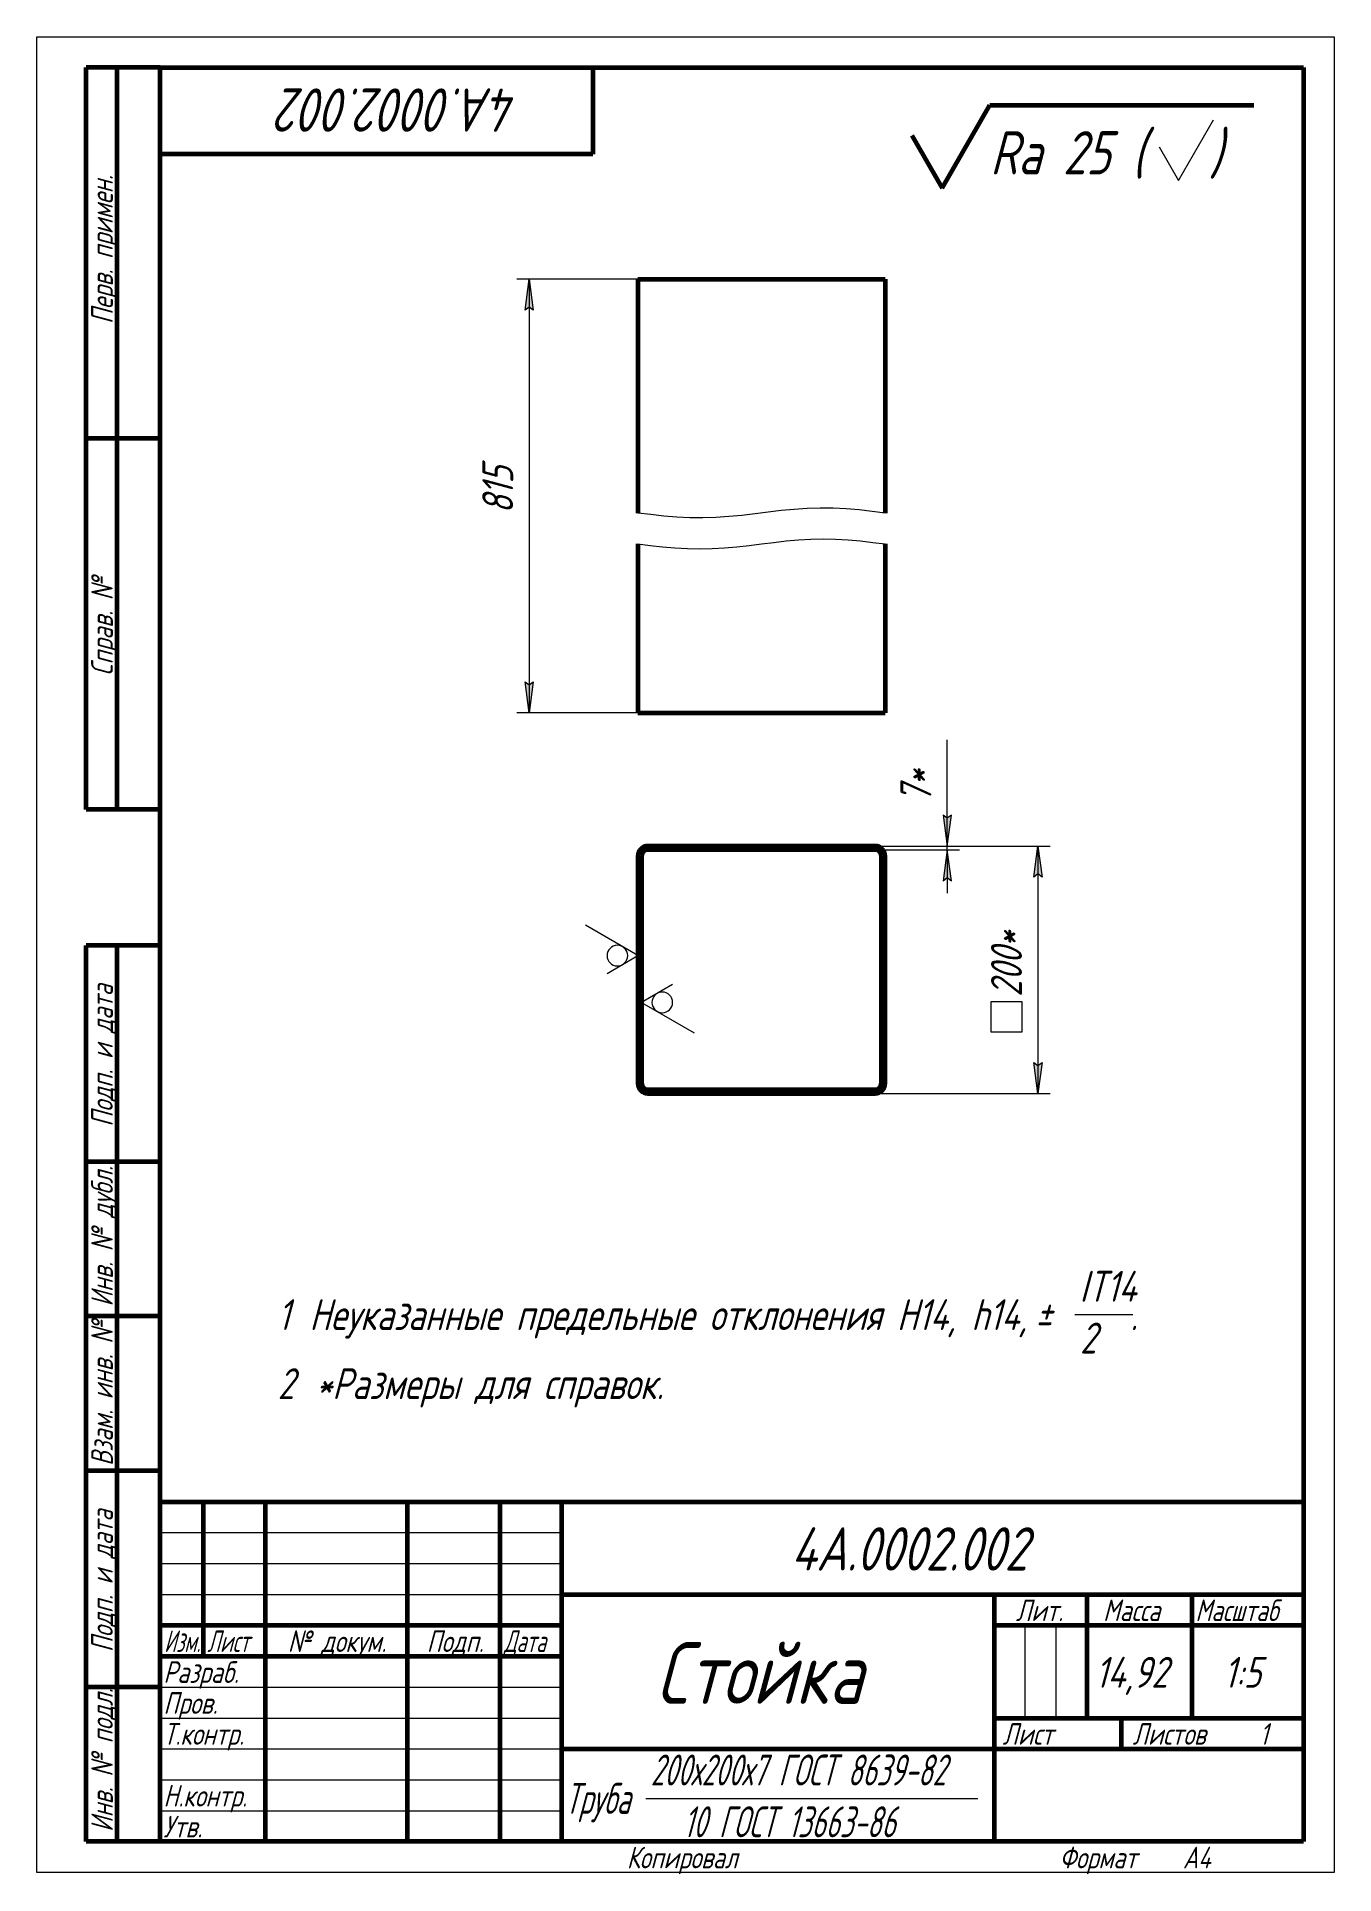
# Model space of a CAD drawing. Header units: millimetres. Extents: x 0 to 210, y 0 to 297.
import ezdxf

# ---------------------------------------------------------------- set-up
doc = ezdxf.new("R2010")
doc.units = ezdxf.units.MM
for name, pattern in [('K5LT_BASIC', [0]), ('K5LT_THIN', [0]), ('K5LT_THIN_INCLUDED_TO_HATCHING', [0])]:
    doc.linetypes.add(name, pattern=pattern)
doc.layers.add('Системный слой', color=7, linetype='Continuous')
doc.layers.add('Системный слой (1)', color=7, linetype='Continuous', true_color=0x6c6c6c)
doc.styles.add('KDIMTEXTSTYLE', font='GOST_AU.SHX', dxfattribs={"width": 0.96, "oblique": 15, "height": 5})
doc.styles.add('KTEXTSTYLE', font='GOST_AU.SHX', dxfattribs={"width": 0.96, "height": 5})
doc.dimstyles.new('KDIMSTYLE (0.20)', dxfattribs={"dimtxt": 5, "dimasz": 1, "dimexe": 2, "dimexo": 0, "dimgap": 1, "dimtad": 1, "dimlfac": 5, "dimtxsty": 'KDIMTEXTSTYLE', "dimsah": 1, "dimcen": 0, "dimdle": 1, "dimadec": 0, "dimazin": 0, "dimtfac": 0.667, "dimtmove": 0, "dimatfit": 3, "dimfxl": 1, "dimtvp": 1, "dimtolj": 1, "dimtzin": 0, "dimarcsym": 0})

# ---------------------------------------------------------------- blocks, each defined once
blk = doc.blocks.new('U0')
at = {"layer": 'Системный слой (1)', "color": 150, "linetype": 'K5LT_BASIC', "lineweight": 60, "true_color": 0x0080ff}
for p, q in [((97.3, 257.77), (97.3, 219.95)), ((97.3, 214.95), (97.3, 187.64))]:
    blk.add_line(p, q, dxfattribs=at)
blk = doc.blocks.new('U1')
at = {"layer": 'Системный слой (1)', "color": 150, "linetype": 'K5LT_BASIC', "lineweight": 60, "true_color": 0x0080ff}
for p, q in [((137.3, 257.77), (137.3, 219.95)), ((137.3, 214.95), (137.3, 187.64))]:
    blk.add_line(p, q, dxfattribs=at)
blk = doc.blocks.new('D0')
at = {"layer": 'Системный слой (1)'}
for points in [[(80.36, 252.77), (79.7, 257.77), (79.04, 252.77), (79.7, 253.27)], [(79.7, 192.14), (79.04, 192.64), (79.7, 187.64), (80.36, 192.64)]]:
    blk.add_hatch(color=7, dxfattribs=at).paths.add_polyline_path(points)
at = {"layer": 'Системный слой (1)', "color": 7, "linetype": 'K5LT_THIN', "lineweight": 18}
for p, q in [((97.3, 257.77), (77.7, 257.77)), ((79.04, 252.77), (79.7, 257.77)), ((79.7, 257.77), (80.36, 252.77)), ((79.7, 253.27), (79.04, 252.77)), ((80.36, 252.77), (79.7, 253.27)), ((79.7, 187.64), (79.04, 192.64)), ((79.04, 192.64), (79.7, 192.14)), ((79.7, 192.14), (80.36, 192.64)), ((80.36, 192.64), (79.7, 187.64)), ((97.3, 187.64), (77.7, 187.64))]:
    blk.add_line(p, q, dxfattribs=at)
blk.add_wipeout([(78.7, 219.83), (71.32, 219.83), (71.32, 229.32), (78.7, 229.32)]).dxf.layer = 'Системный слой (1)'
blk.add_line((79.7, 257.77), (79.7, 187.64), dxfattribs=at)
at = {"layer": 'Системный слой (1)', "color": 7, "insert": (72.11, 219.83), "char_height": 5, "attachment_point": 1, "rotation": 90, "style": 'KTEXTSTYLE'}
blk.add_mtext('\\H5.0;\\W1.000;\\Q15;\\Q15;\\W0.965;815', dxfattribs=at)
blk = doc.blocks.new('KDIMARROW_01')
at = {"layer": 'Системный слой'}
blk.add_hatch(color=0, dxfattribs=at).paths.add_polyline_path([(-5, -0.66), (0, 0), (-5, 0.66), (-4.5, 0)])
at = {"layer": 'Системный слой', "color": 0, "linetype": 'K5LT_THIN', "lineweight": 18}
for p, q in [((-4.5, 0), (-5, 0.66)), ((-5, 0.66), (0, 0)), ((0, 0), (-5, -0.66)), ((-5, -0.66), (-4.5, 0)), ((0, 0), (-1, 0))]:
    blk.add_line(p, q, dxfattribs=at)
blk = doc.blocks.new('U2')
at = {"layer": 'Системный слой (1)', "color": 7, "linetype": 'K5LT_THIN_INCLUDED_TO_HATCHING', "lineweight": 18}
for p, q in [((97.3, 214.95), (99.3, 214.71)), ((99.3, 214.71), (101.3, 214.48)), ((101.3, 214.48), (103.3, 214.31)), ((103.3, 214.31), (105.3, 214.19)), ((105.3, 214.19), (107.3, 214.15)), ((107.3, 214.15), (109.3, 214.19)), ((109.3, 214.19), (111.3, 214.31)), ((111.3, 214.31), (113.3, 214.48)), ((113.3, 214.48), (115.3, 214.71)), ((115.3, 214.71), (117.3, 214.95)), ((117.3, 214.95), (119.3, 215.2)), ((119.3, 215.2), (121.3, 215.43)), ((121.3, 215.43), (123.3, 215.6)), ((123.3, 215.6), (125.3, 215.72)), ((125.3, 215.72), (127.3, 215.75)), ((127.3, 215.75), (129.3, 215.72)), ((129.3, 215.72), (131.3, 215.6)), ((131.3, 215.6), (133.3, 215.43)), ((133.3, 215.43), (135.3, 215.2)), ((135.3, 215.2), (137.3, 214.95))]:
    blk.add_line(p, q, dxfattribs=at)
blk = doc.blocks.new('U3')
at = {"layer": 'Системный слой (1)', "color": 7, "linetype": 'K5LT_THIN_INCLUDED_TO_HATCHING', "lineweight": 18}
for p, q in [((118.36, 220.09), (116.25, 219.82)), ((120.46, 220.34), (118.36, 220.09)), ((122.57, 220.54), (120.46, 220.34)), ((124.67, 220.69), (122.57, 220.54)), ((126.78, 220.75), (124.67, 220.69)), ((128.88, 220.73), (126.78, 220.75)), ((130.99, 220.62), (128.88, 220.73)), ((133.09, 220.45), (130.99, 220.62)), ((135.2, 220.21), (133.09, 220.45)), ((137.3, 219.95), (135.2, 220.21)), ((99.41, 219.7), (97.3, 219.95)), ((101.51, 219.46), (99.41, 219.7)), ((103.62, 219.29), (101.51, 219.46)), ((105.72, 219.18), (103.62, 219.29)), ((107.83, 219.16), (105.72, 219.18)), ((109.93, 219.22), (107.83, 219.16)), ((112.04, 219.37), (109.93, 219.22)), ((114.14, 219.57), (112.04, 219.37)), ((116.25, 219.82), (114.14, 219.57))]:
    blk.add_line(p, q, dxfattribs=at)
blk = doc.blocks.new('D1')
at = {"layer": 'Системный слой (1)'}
for points in [[(162.7, 161.06), (162.04, 166.06), (161.38, 161.06), (162.04, 161.56)], [(162.7, 131.06), (162.04, 130.56), (161.38, 131.06), (162.04, 126.06)]]:
    blk.add_hatch(color=7, dxfattribs=at).paths.add_polyline_path(points)
at = {"layer": 'Системный слой (1)', "color": 7, "linetype": 'K5LT_THIN', "lineweight": 18}
for p, q in [((135.7, 166.06), (164.04, 166.06)), ((161.38, 161.06), (162.04, 166.06)), ((162.04, 166.06), (162.7, 161.06)), ((162.04, 161.56), (161.38, 161.06)), ((162.7, 161.06), (162.04, 161.56)), ((162.04, 126.06), (161.38, 131.06)), ((161.38, 131.06), (162.04, 130.56)), ((162.04, 130.56), (162.7, 131.06)), ((162.7, 131.06), (162.04, 126.06)), ((135.7, 126.06), (164.04, 126.06))]:
    blk.add_line(p, q, dxfattribs=at)
blk.add_wipeout([(161.04, 135.94), (153.66, 135.94), (153.66, 155.37), (161.04, 155.37)]).dxf.layer = 'Системный слой (1)'
for p, q in [((162.04, 166.06), (162.04, 126.06)), ((154.45, 135.94), (154.45, 140.94)), ((154.45, 140.94), (159.45, 140.94)), ((159.45, 140.94), (159.45, 135.94)), ((159.45, 135.94), (154.45, 135.94))]:
    blk.add_line(p, q, dxfattribs=at)
at = {"layer": 'Системный слой (1)', "color": 7, "insert": (154.45, 141.66), "char_height": 5, "attachment_point": 1, "rotation": 90, "style": 'KTEXTSTYLE'}
blk.add_mtext('\\H5.0;\\W1.000;\\Q15;\\Q15;\\W0.965;200*', dxfattribs=at)
blk = doc.blocks.new('D2')
at = {"layer": 'Системный слой (1)'}
for points in [[(147.37, 170.56), (146.71, 171.06), (147.37, 166.06), (148.03, 171.06)], [(148.03, 160.46), (147.37, 165.46), (146.71, 160.46), (147.37, 160.96)]]:
    blk.add_hatch(color=7, dxfattribs=at).paths.add_polyline_path(points)
at = {"layer": 'Системный слой (1)', "color": 7, "linetype": 'K5LT_THIN', "lineweight": 18}
for p, q in [((147.37, 170.56), (146.71, 171.06)), ((146.71, 171.06), (147.37, 166.06)), ((147.37, 166.06), (148.03, 171.06)), ((148.03, 171.06), (147.37, 170.56)), ((147.37, 166.06), (147.37, 171.06)), ((135.7, 166.06), (149.37, 166.06)), ((135.7, 165.46), (149.37, 165.46)), ((147.37, 165.46), (146.71, 160.46)), ((147.37, 165.46), (147.37, 166.06)), ((148.03, 160.46), (147.37, 165.46)), ((147.37, 165.46), (147.37, 158.46)), ((146.71, 160.46), (147.37, 160.96)), ((147.37, 160.96), (148.03, 160.46))]:
    blk.add_line(p, q, dxfattribs=at)
blk.add_wipeout([(146.37, 173.06), (138.99, 173.06), (138.99, 180.9), (146.37, 180.9)]).dxf.layer = 'Системный слой (1)'
for p, q in [((147.37, 171.06), (147.37, 183.23)), ((147.37, 166.06), (147.37, 173.06))]:
    blk.add_line(p, q, dxfattribs=at)
at = {"layer": 'Системный слой (1)', "color": 7, "insert": (139.79, 173.06), "char_height": 5, "attachment_point": 1, "rotation": 90, "style": 'KTEXTSTYLE'}
blk.add_mtext('\\H5.0;\\W1.000;\\Q15;\\Q15;\\W0.965;7*', dxfattribs=at)
blk = doc.blocks.new('U4')
at = {"layer": 'Системный слой (1)', "color": 7, "linetype": 'K5LT_THIN', "lineweight": 18}
for p, q in [((97.3, 148.34), (88.8, 153.25)), ((92.3, 145.45), (97.3, 148.34))]:
    blk.add_line(p, q, dxfattribs=at)
blk.add_arc((93.97, 148.34), 1.67, 90, 89.99999427042205, dxfattribs=at)
blk = doc.blocks.new('U5')
at = {"layer": 'Системный слой (1)', "color": 7, "linetype": 'K5LT_THIN', "lineweight": 18}
for p, q in [((102.9, 143.65), (97.9, 140.77)), ((97.9, 140.77), (106.41, 135.86))]:
    blk.add_line(p, q, dxfattribs=at)
blk.add_arc((101.24, 140.77), 1.67, 90, 89.99999427042205, dxfattribs=at)
blk = doc.blocks.new('U6')
at = {"color": 7, "linetype": 'K5LT_THIN', "lineweight": 18}
for p, q in [((0, 0), (0, 297)), ((0, 297), (210, 297)), ((210, 297), (210, 0)), ((20, 55), (85, 55)), ((20, 50), (85, 50)), ((20, 45), (85, 45)), ((159.96, 25), (159.96, 40)), ((164.98, 25), (164.98, 40)), ((20, 30), (85, 30)), ((20, 25), (85, 25)), ((20, 20), (85, 20)), ((20, 15), (85, 15)), ((98.6, 12), (152.3, 12)), ((20, 10), (85, 10)), ((210, 0), (0, 0))]:
    blk.add_line(p, q, dxfattribs=at)
at = {"color": 150, "linetype": 'K5LT_BASIC', "lineweight": 60, "true_color": 0x0080ff}
for p, q in [((8, 172), (8, 292)), ((20, 292), (8, 292)), ((13, 172), (13, 292)), ((20, 5), (20, 292)), ((20, 292), (205, 292)), ((90, 292), (90, 278)), ((205, 292), (205, 5)), ((90, 278), (20, 278)), ((20, 232), (8, 232)), ((20, 172), (8, 172)), ((8, 5), (8, 150)), ((20, 150), (8, 150)), ((13, 5), (13, 150)), ((20, 115), (8, 115)), ((20, 90), (8, 90)), ((20, 65), (8, 65)), ((20, 60), (205, 60)), ((20, 5), (20, 60)), ((27, 35), (27, 60)), ((37, 5), (37, 60)), ((60, 5), (60, 60)), ((75, 5), (75, 60)), ((85, 5), (85, 60)), ((85, 45), (205, 45)), ((155, 5), (155, 45)), ((170, 25), (170, 45)), ((187, 25), (187, 45)), ((20, 40), (85, 40)), ((155, 40), (170, 40)), ((170, 40), (205, 40)), ((20, 35), (85, 35)), ((20, 30), (8, 30)), ((155, 25), (205, 25)), ((175.57, 20), (175.57, 25)), ((85, 20), (155, 20)), ((155, 20), (205, 20)), ((20, 5), (8, 5)), ((205, 5), (20, 5))]:
    blk.add_line(p, q, dxfattribs=at)
at = {"color": 7, "attachment_point": 1, "style": 'KTEXTSTYLE'}
for s, insert, char_height, rotation in [('\\H5.0;\\W1.000;\\Q15;\\Q15;\\W0.965;\\H7.00;4А.0002.002', (77.94, 281.64), 7, 180), ('\\H5.0;\\W1.000;\\Q15;\\Q15;\\W0.965;\\H3.50;Перв. примен.', (8.82, 250.52), 3.5, 90), ('\\H5.0;\\W1.000;\\Q15;\\Q15;\\W0.965;\\H3.50;Справ. №', (8.82, 193.63), 3.5, 90), ('\\H5.0;\\W1.000;\\Q15;\\Q15;\\W0.965;\\H3.50;Подп. и дата', (8.82, 120.66), 3.5, 90), ('\\H5.0;\\W1.000;\\Q15;\\Q15;\\W0.965;\\H3.50;Инв. № дубл.', (8.82, 91.57), 3.5, 90), ('\\H5.0;\\W1.000;\\Q15;\\Q15;\\W0.965;\\H3.50;Взам. инв. №', (8.82, 65.8), 3.5, 90), ('\\H5.0;\\W1.000;\\Q15;\\Q15;\\W0.965;\\H3.50;Подп. и дата', (8.82, 35.66), 3.5, 90), ('\\H5.0;\\W1.000;\\Q15;\\Q15;\\W0.965;\\H3.50;Инв. № подл.', (8.82, 6.57), 3.5, 90)]:
    blk.add_mtext(s, dxfattribs=dict(at, insert=insert, char_height=char_height, rotation=rotation))
for s, insert, char_height in [('\\H5.0;\\W1.000;\\Q15;\\Q15;\\W0.965;\\H7.00;4А.0002.002', (122.06, 55.86), 7), ('\\H5.0;\\W1.000;\\Q15;\\Q15;\\W0.965;\\H3.50;Лит.', (158.47, 44.18), 3.5), ('\\H5.0;\\W1.000;\\Q15;\\Q15;\\W0.965;\\H3.50;Масса', (172.58, 44.18), 3.5), ('\\H5.0;\\W1.000;\\Q15;\\Q15;\\W0.930;\\H3.50;Масштаб', (187.52, 44.18), 3.5), ('\\H5.0;\\W1.000;\\Q15;\\Q15;\\W0.784;\\H3.50;Изм.', (20.62, 39.18), 3.5), ('\\H5.0;\\W1.000;\\Q15;\\Q15;\\W0.799;\\H3.50;Лист', (27.61, 39.18), 3.5), ('\\H5.0;\\W1.000;\\Q15;\\Q15;\\W0.965;\\H3.50;№ докум.', (40.63, 39.18), 3.5), ('\\H5.0;\\W1.000;\\Q15;\\Q15;\\W0.965;\\H3.50;Подп.', (63.1, 39.18), 3.5), ('\\H5.0;\\W1.000;\\Q15;\\Q15;\\W0.799;\\H3.50;Дата', (75.61, 39.18), 3.5), ('\\H5.0;\\W1.000;\\Q15;\\Q15;\\W0.965;\\H10.00;Стойка', (100.19, 37.29), 10), ('\\H5.0;\\W1.000;\\Q15;\\Q15;\\W0.965;\\H3.50;Разраб.', (20.5, 34.18), 3.5), ('\\H5.0;\\W1.000;\\Q15;\\Q15;\\W0.965;14,92', (171.31, 34.9), 5), ('\\H5.0;\\W1.000;\\Q15;\\Q15;\\W0.965;{\\c16711680;1:5}', (192.11, 34.9), 5), ('\\H5.0;\\W1.000;\\Q15;\\Q15;\\W0.965;\\H3.50;Пров.', (20.5, 29.18), 3.5), ('\\H5.0;\\W1.000;\\Q15;\\Q15;\\W0.965;\\H3.50;Т.контр.', (20.5, 24.18), 3.5), ('\\H5.0;\\W1.000;\\Q15;\\Q15;\\W0.965;\\H3.50;Лист', (156.32, 24.18), 3.5), ('\\H5.0;\\W1.000;\\Q15;\\Q15;\\W0.965;\\H3.50;Листов', (177.36, 24.18), 3.5), ('\\H5.0;\\W1.000;\\Q15;\\Q15;\\W0.965;\\H3.50;1', (197.91, 24.18), 3.5), ('\\H5.0;\\W1.000;\\Q15;\\Q15;\\W0.783;200х200х7 ГОСТ 8639-82', (99.36, 19.09), 5), ('\\H5.0;\\W1.000;\\Q15;\\Q15;\\W0.965;\\H3.50;Н.контр.', (20.5, 14.18), 3.5), ('\\H5.0;\\W1.000;\\Q15;\\Q15;\\W0.783;Труба', (85.5, 14.5), 5), ('\\H5.0;\\W1.000;\\Q15;\\Q15;\\W0.965;\\H3.50;Утв.', (20.5, 9.18), 3.5), ('\\H5.0;\\W1.000;\\Q15;\\Q15;\\W0.783;10 ГОСТ 13663-86', (104.65, 10.71), 5), ('\\H5.0;\\W1.000;\\Q15;\\Q15;\\W0.965;\\H3.50;Копировал', (95.5, 4.18), 3.5), ('\\H5.0;\\W1.000;\\Q15;\\Q15;\\W0.965;\\H3.50;Формат', (165.5, 4.18), 3.5), ('\\H5.0;\\W1.000;\\Q15;\\Q15;\\W0.965;\\H3.50;A4', (185.5, 4.18), 3.5)]:
    blk.add_mtext(s, dxfattribs=dict(at, insert=insert, char_height=char_height))
blk = doc.blocks.new('U7')
at = {"color": 7, "linetype": 'K5LT_THIN', "lineweight": 18}
blk.add_line((168.03, 90.26), (177.42, 90.26), dxfattribs=at)
at = {"color": 7, "char_height": 5, "attachment_point": 1, "style": 'KTEXTSTYLE'}
for s, insert in [('\\H5.0;\\W1.000;\\Q15;\\Q15;\\W0.965;IT14', (168.79, 97.35)), ('\\H5.0;\\W1.000;\\Q15;\\Q15;\\W0.965;1', (39, 92.76)), ('\\H5.0;\\W1.000;\\Q15;\\Q15;\\W0.965;Неуказанные предельные отклонения H14, h14, ', (44.12, 92.76)), ('\\H5.0;\\W1.000;\\Q15;\\Q15;\\W0.965; ', (164.5, 92.76)), ('\\H5.0;\\W1.000;\\Q15;\\Q15;\\W0.965;±', (161.59, 92.76)), ('\\H5.0;\\W1.000;\\Q15;\\Q15;\\W0.965;2', (168.85, 88.97)), ('\\H5.0;\\W1.000;\\Q15;\\Q15;\\W0.965;.', (177.01, 92.76)), ('\\H5.0;\\W1.000;\\Q15;\\Q15;\\W0.965;2', (39, 81.59)), ('\\H5.0;\\W1.000;\\Q15;\\Q15;\\W0.965;*Размеры для справок.', (45.17, 81.59))]:
    blk.add_mtext(s, dxfattribs=dict(at, insert=insert))
blk = doc.blocks.new('U8')
at = {"color": 150, "linetype": 'K5LT_BASIC', "lineweight": 60, "true_color": 0x0080ff}
for p, q in [((146.55, 272.51), (154.28, 285.91)), ((154.28, 285.91), (197, 285.91)), ((141.64, 281.01), (146.55, 272.51))]:
    blk.add_line(p, q, dxfattribs=at)
at = {"color": 7, "linetype": 'K5LT_THIN', "lineweight": 18}
for p, q in [((184.77, 273.77), (190.45, 283.57)), ((181.67, 279.21), (184.77, 273.77))]:
    blk.add_line(p, q, dxfattribs=at)
at = {"color": 7, "char_height": 7, "attachment_point": 1, "style": 'KTEXTSTYLE'}
for s, insert in [('\\H5.0;\\W1.000;\\Q15;\\Q15;\\W0.965;\\H7.00;Ra 25 (', (154.28, 281.73)), ('\\H5.0;\\W1.000;\\Q15;\\Q15;\\W0.965;\\H7.00;)', (189.75, 281.73))]:
    blk.add_mtext(s, dxfattribs=dict(at, insert=insert))

msp = doc.modelspace()

# ---------------------------------------------------------------- linework, layer by layer
at = {"layer": 'Системный слой (1)', "color": 150, "linetype": 'K5LT_BASIC', "lineweight": 60, "true_color": 0x0080ff}
for p, q in [((97.3028, 257.7742), (98.9028, 257.7742)), ((98.9028, 257.7742), (135.7028, 257.7742)), ((135.7028, 257.7742), (137.3028, 257.7742)), ((97.3028, 187.6443), (98.9028, 187.6443)), ((98.9028, 187.6443), (135.7028, 187.6443)), ((135.7028, 187.6443), (137.3028, 187.6443)), ((97.3028, 164.4592), (97.3028, 127.6592)), ((97.9028, 164.4592), (97.9028, 127.6592)), ((135.7028, 166.0592), (98.9028, 166.0592)), ((135.7028, 165.4592), (98.9028, 165.4592)), ((136.7028, 127.6592), (136.7028, 164.4592)), ((137.3028, 127.6592), (137.3028, 164.4592)), ((98.9028, 126.6592), (135.7028, 126.6592)), ((98.9028, 126.0592), (135.7028, 126.0592))]:
    msp.add_line(p, q, dxfattribs=at)
for centre, radius, start, end in [((98.9028, 164.4592), 1.6, 90, 180), ((98.9028, 164.4592), 1, 90, 180), ((135.7028, 164.4592), 1.6, 0, 90), ((135.7028, 164.4592), 1, 0, 90), ((98.9028, 127.6592), 1.6, 180, 270), ((98.9028, 127.6592), 1, 180, 270), ((135.7028, 127.6592), 1, 270, 0), ((135.7028, 127.6592), 1.6, 270, 0)]:
    msp.add_arc(centre, radius, start, end, dxfattribs=at)

# ---------------------------------------------------------------- block references
for name in ['U8', 'U7']:
    msp.add_blockref(name, (0, 0))
at = {"layer": 'Системный слой (1)'}
for name in ['U0', 'U1', 'U4', 'U5']:
    msp.add_blockref(name, (0, 0), dxfattribs=at)

# ---------------------------------------------------------------- next in the draw order: dimensions: what is measured, and where the dimension line sits
at = {"layer": 'Системный слой (1)', "color": 7}
dim = msp.add_linear_dim(base=(79.6987, 257.7742), p1=(97.3028, 187.6443), p2=(97.3028, 257.7742), angle=270, text='\\H5.0;\\W0.965;\\Q15;\\H5.0;\\W0.965;\\Q15;\\Q15;815', dimstyle='KDIMSTYLE (0.20)', override={"dimexo": 0, "dimblk1": 'KDIMARROW_01', "dimblk2": 'KDIMARROW_01', "dimse1": 0, "dimse2": 0, "dimclrt": 7, "dimtolj": 1}, dxfattribs=at)
dim.commit()
dim.dimension.update_dxf_attribs({"geometry": 'D0', "text_midpoint": (79.6987, 224.7742), "dimtype": 160})
dim = msp.add_linear_dim(base=(162.0390732312, 166.0592499832), p1=(135.7028204144, 126.0592499832), p2=(135.7028204144, 166.0592499832), dimstyle='KDIMSTYLE (0.20)', override={"dimexo": 0, "dimpost": '\\H5.0;\\W0.965;\\Q15;{\\fSymbol Type A|i0|c204|p18;т}<>\\H5.0;\\W0.965;\\Q15;\\Q15;*', "dimblk1": 'KDIMARROW_01', "dimblk2": 'KDIMARROW_01', "dimse1": 0, "dimse2": 0, "dimclrt": 7, "dimtol": 1, "dimtp": 0, "dimtm": 0, "dimtdec": 5, "dimtolj": 1}, dxfattribs=at)
dim.commit()
dim.dimension.update_dxf_attribs({"geometry": 'D1', "text_midpoint": (162.0390732312, 146.0592499832), "dimtype": 160})

# ---------------------------------------------------------------- next in the draw order: block references
at = {"layer": 'Системный слой'}
for name in ['U3', 'U2']:
    msp.add_blockref(name, (0, 0), dxfattribs=at)

# ---------------------------------------------------------------- next in the draw order: dimensions: what is measured, and where the dimension line sits
at = {"layer": 'Системный слой (1)', "color": 7}
dim = msp.add_linear_dim(base=(147.3726, 165.4592), p1=(135.7028, 166.0592), p2=(135.7028, 165.4592), text='\\H5.0;\\W0.965;\\Q15;\\H5.0;\\W0.965;\\Q15;\\Q15;7\\H5.0;\\W0.965;\\Q15;\\Q15;*', dimstyle='KDIMSTYLE (0.20)', override={"dimexo": 0, "dimtoh": 1, "dimblk1": 'KDIMARROW_01', "dimblk2": 'KDIMARROW_01', "dimse1": 0, "dimse2": 0, "dimclrt": 7, "dimtmove": 1, "dimtolj": 1}, dxfattribs=at)
dim.commit()
dim.dimension.update_dxf_attribs({"geometry": 'D2', "text_midpoint": (147.3726, 177.1422), "dimtype": 160})

# ---------------------------------------------------------------- next in the draw order: block references
msp.add_blockref('U6', (0, 0))

doc.saveas('drawing.dxf')
